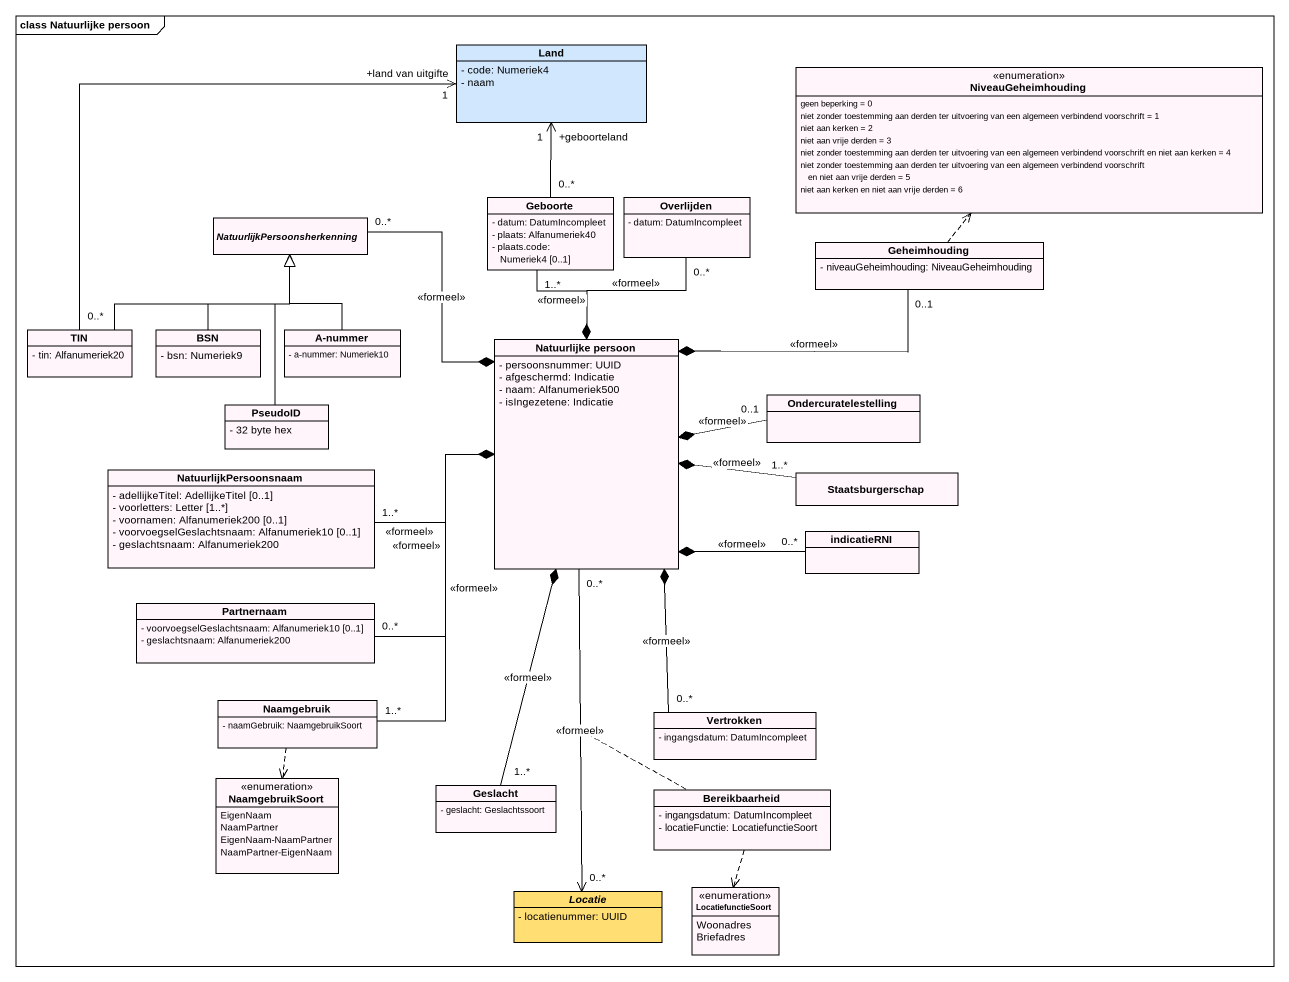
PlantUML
@startuml
mainframe class Natuurlijke persoon
hide circle
hide empty members
skinparam classAttributeIconSize 0
class Land #D0E7FE {
  - code: Numeriek4
  - naam
}
enum NiveauGeheimhouding #FFF5FA {
  geen beperking = 0
  niet zonder toestemming aan derden ter uitvoering van een algemeen verbindend voorschrift = 1
  niet aan kerken = 2
  niet aan vrije derden = 3
  niet zonder toestemming aan derden ter uitvoering van een algemeen verbindend voorschrift en niet aan kerken = 4
  niet zonder toestemming aan derden ter uitvoering van een algemeen verbindend voorschrift en niet aan vrije derden = 5
  niet aan kerken en niet aan vrije derden = 6
}
class Geboorte #FFF5FA {
  - datum: DatumIncompleet
  - plaats: Alfanumeriek40
  - plaats.code: Numeriek4 [0..1]
}
class Overlijden #FFF5FA {
  - datum: DatumIncompleet
}
abstract class NatuurlijkPersoonsherkenning #FFF5FA
class Geheimhouding #FFF5FA {
  - niveauGeheimhouding: NiveauGeheimhouding
}
class TIN #FFF5FA {
  - tin: Alfanumeriek20
}
class BSN #FFF5FA {
  - bsn: Numeriek9
}
class "A-nummer" as A_nummer #FFF5FA {
  - a-nummer: Numeriek10
}
class "Natuurlijke persoon" as Natuurlijke_persoon #FFF5FA {
  - persoonsnummer: UUID
  - afgeschermd: Indicatie
  - naam: Alfanumeriek500
  - isIngezetene: Indicatie
}
class PseudoID #FFF5FA {
  - 32 byte hex
}
class Ondercuratelestelling #FFF5FA
class NatuurlijkPersoonsnaam #FFF5FA {
  - adellijkeTitel: AdellijkeTitel [0..1]
  - voorletters: Letter [1..*]
  - voornamen: Alfanumeriek200 [0..1]
  - voorvoegselGeslachtsnaam: Alfanumeriek10 [0..1]
  - geslachtsnaam: Alfanumeriek200
}
class Staatsburgerschap #FFF5FA
class indicatieRNI #FFF5FA
class Partnernaam #FFF5FA {
  - voorvoegselGeslachtsnaam: Alfanumeriek10 [0..1]
  - geslachtsnaam: Alfanumeriek200
}
class Naamgebruik #FFF5FA {
  - naamGebruik: NaamgebruikSoort
}
class Vertrokken #FFF5FA {
  - ingangsdatum: DatumIncompleet
}
enum NaamgebruikSoort #FFF5FA {
  EigenNaam
  NaamPartner
  EigenNaam-NaamPartner
  NaamPartner-EigenNaam
}
class Geslacht #FFF5FA {
  - geslacht: Geslachtssoort
}
class Bereikbaarheid #FFF5FA {
  - ingangsdatum: DatumIncompleet
  - locatieFunctie: LocatiefunctieSoort
}
abstract class Locatie #FFDE73 {
  - locatienummer: UUID
}
enum LocatiefunctieSoort #FFF5FA {
  Woonadres
  Briefadres
}
Geboorte "0..*" -up-> "+geboorteland\n1" Land
Geboorte "1..*" --* Natuurlijke_persoon : <<formeel>>
Overlijden "0..*" --* Natuurlijke_persoon : <<formeel>>
NatuurlijkPersoonsherkenning "0..*" --* Natuurlijke_persoon : <<formeel>>
Geheimhouding .up.> NiveauGeheimhouding
Geheimhouding "0..1" -left-* Natuurlijke_persoon : <<formeel>>
TIN "0..*" -right-> "+land van uitgifte\n1" Land
TIN -right-|> NatuurlijkPersoonsherkenning
BSN -up-|> NatuurlijkPersoonsherkenning
A_nummer -up-|> NatuurlijkPersoonsherkenning
Natuurlijke_persoon "0..*" --> "0..*" Locatie : <<formeel>>
(Natuurlijke_persoon, Locatie) .. Bereikbaarheid
PseudoID -up-> NatuurlijkPersoonsherkenning
Ondercuratelestelling "0..1" -left-* Natuurlijke_persoon : <<formeel>>
NatuurlijkPersoonsnaam "1..*" -right-* Natuurlijke_persoon : <<formeel>>
Staatsburgerschap "1..*" -left-* Natuurlijke_persoon : <<formeel>>
indicatieRNI "0..*" -left-* Natuurlijke_persoon : <<formeel>>
Partnernaam "0..*" -right-* Natuurlijke_persoon : <<formeel>>
Naamgebruik "1..*" -up-* Natuurlijke_persoon : <<formeel>>
Naamgebruik ..> NaamgebruikSoort
Vertrokken "0..*" -up-* Natuurlijke_persoon : <<formeel>>
Geslacht "1..*" -up-* Natuurlijke_persoon : <<formeel>>
Bereikbaarheid ..> LocatiefunctieSoort
@enduml
